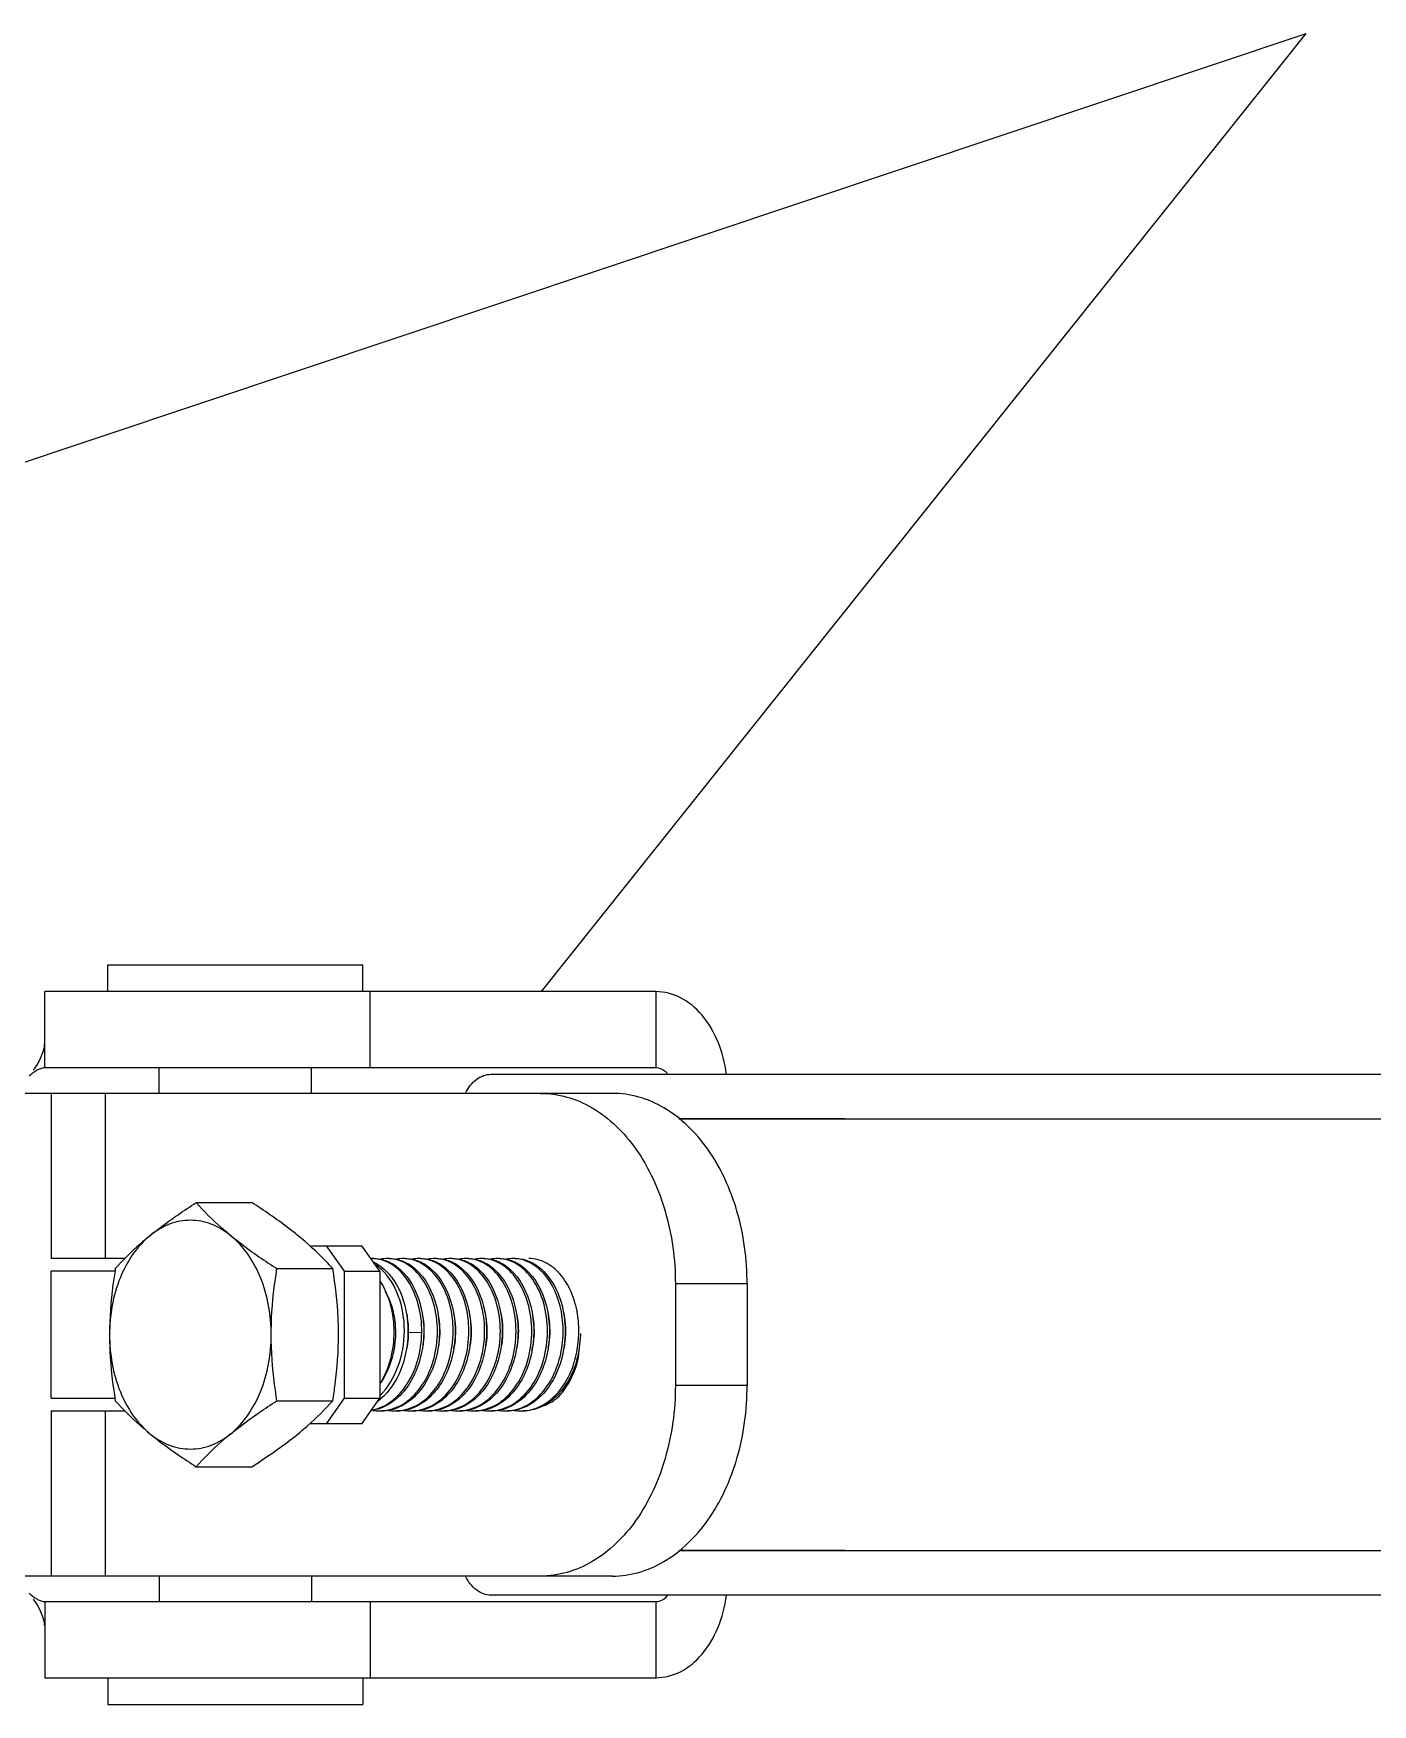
# Model space of a CAD drawing. Extents: x 27938 to 1507990, y 110129 to 923079.
# Drawn here: x 555779 to 556641, y 357955 to 359031 of the extents above; entities that cross this region are included whole.
import ezdxf

# ---------------------------------------------------------------- set-up
doc = ezdxf.new("R2010")
doc.units = 0
doc.header["$LTSCALE"] = 1000
doc.header["$MEASUREMENT"] = 0
doc.styles.get("Standard").update_dxf_attribs({"font": 'gbenor.shx', "bigfont": 'gbcbig.shx'})
doc.dimstyles.get("Standard").update_dxf_attribs({"dimtxt": 0.18, "dimasz": 0.18, "dimexe": 0.18, "dimexo": 0.0625, "dimgap": 0.09, "dimtad": 0, "dimtih": 1, "dimtoh": 1, "dimdec": 4, "dimzin": 0, "dimdsep": 46, "dimtxsty": 'Standard', "dimcen": 0.09, "dimadec": 0, "dimazin": 0, "dimtfac": 1, "dimtdec": 4, "dimtofl": 0, "dimtmove": 0, "dimatfit": 3, "dimfxl": 1, "dimtolj": 1, "dimtzin": 0, "dimarcsym": 0})

msp = doc.modelspace()

# ---------------------------------------------------------------- linework, layer by layer
for p, q in [((555826.6, 358413.7), (555826.6, 358431)), ((555826.6, 358431), (555990.8, 358431)), ((555990.8, 358413.7), (555990.8, 358431)), ((555786.1, 358364.6), (555786.1, 358413.7)), ((556179.7, 358413.7), (555786.1, 358413.7)), ((555995.5, 358364.6), (555995.5, 358413.7)), ((556179.7, 358364.6), (556179.7, 358413.7)), ((556179.7, 358364.6), (555786.1, 358364.6)), ((555859.7, 358348.2), (555859.7, 358364.6)), ((555957.8, 358348.2), (555957.8, 358364.6)), ((556073.5, 358360.5), (558527.4, 358360.5)), ((556105.3, 358348.2), (555730.4, 358348.2)), ((555790.2, 358348.2), (555790.2, 358241.9)), ((555824.9, 358348.2), (555824.9, 358241.9)), ((556151.6, 358348.2), (556105.3, 358348.2)), ((556194.4, 358331.9), (558242.9, 358331.9)), ((556301.3, 358331.9), (556194.8, 358331.9)), ((555883.6, 358277.9), (555919.4, 358277.9)), ((555837.7, 358241.9), (555790.1, 358241.9)), ((555956.7, 358250.1), (555990.3, 358250.1)), ((555967.2, 358250.1), (555978.8, 358233.8)), ((556001.9, 358233.8), (555990.3, 358250.1)), ((555790.2, 358152), (555790.2, 358233.8)), ((555831.3, 358233.8), (555790.2, 358233.8)), ((555935.6, 358235.4), (555971.5, 358235.4)), ((555978.8, 358233.8), (555978.8, 358152)), ((555978.8, 358233.8), (556001.9, 358233.8)), ((556001.9, 358233.8), (556001.9, 358152)), ((556192.1, 358225.6), (556192.1, 358160.2)), ((556238.3, 358225.6), (556192.1, 358225.6)), ((556238.3, 358225.6), (556238.3, 358160.2)), ((556020.1, 358194.1), (556019.9, 358194.1)), ((556028.8, 358194.3), (556020.1, 358194.1)), ((556238.3, 358160.2), (556192.1, 358160.2)), ((555790.2, 358152), (555831.3, 358152)), ((555935.6, 358150.4), (555971.5, 358150.4)), ((555978.8, 358152), (555967.2, 358135.6)), ((555978.8, 358152), (556001.9, 358152)), ((555990.3, 358135.6), (556001.9, 358152)), ((556115.4, 358153.1), (556115.3, 358153.1)), ((555790.2, 358143.8), (555790.2, 358037.5)), ((555790.2, 358143.8), (555837.7, 358143.8)), ((555824.9, 358143.8), (555824.9, 358037.5)), ((555990.3, 358135.6), (555956.7, 358135.6)), ((555883.6, 358107.9), (555919.4, 358107.9)), ((556194.4, 358053.9), (558242.9, 358053.9)), ((556301.3, 358053.9), (556194.8, 358053.9)), ((556105.3, 358037.5), (555730.4, 358037.5)), ((555859.7, 358037.5), (555859.7, 358021.1)), ((555957.8, 358037.5), (555957.8, 358021.1)), ((556151.6, 358037.5), (556105.3, 358037.5)), ((555786.1, 358021.1), (555786.1, 357972.1)), ((555786.1, 358021.1), (556179.7, 358021.1)), ((555995.5, 358021.1), (555995.5, 357972.1)), ((558527.4, 358025.2), (556073.5, 358025.2)), ((556179.7, 357972.1), (556179.7, 358021.1)), ((555786.1, 357972.1), (556179.7, 357972.1)), ((555826.6, 357972.1), (555826.6, 357954.8)), ((555990.8, 357972.1), (555990.8, 357954.8)), ((555826.6, 357954.8), (555990.8, 357954.8))]:
    msp.add_line(p, q)
for points in [[(555778.8, 358363.1), (555781.3, 358366.8), (555783.6, 358371.3), (555785.1, 358375.1), (555785.8, 358378), (555786, 358379.8), (555786.1, 358380.2)], [(555786.1, 358005.5), (555786, 358006), (555785.8, 358007.7), (555785.1, 358010.6), (555783.6, 358014.5), (555781.3, 358019), (555778.8, 358022.7)]]:
    msp.add_lwpolyline(points)
for centre, radius, start, end in [((555796, 358337.8), 29.3, 123.7883, 124.1887), ((555996.6, 358219.7), 22.2, 90.0002, 91.1523), ((555996.6, 358219.7), 22.3, 86.7942, 89.9978), ((556006.7, 358219.3), 22.6, 90.048, 101.3296), ((556006.7, 358219.7), 22.3, 86.7948, 89.9978), ((556016.9, 358219.3), 22.6, 90.0486, 101.3889), ((556016.8, 358219.7), 22.3, 86.7953, 89.9977), ((556027, 358219.3), 22.6, 90.0485, 101.3698), ((556027, 358219.7), 22.3, 86.7955, 89.9977), ((556037.1, 358219.3), 22.6, 90.0482, 101.3466), ((556037.1, 358219.7), 22.3, 86.7949, 89.9977), ((556047.2, 358219.3), 22.6, 90.0488, 101.4019), ((556047.2, 358219.7), 22.3, 86.7954, 89.9977), ((556057.3, 358219.3), 22.6, 90.0485, 101.3836), ((556057.3, 358219.7), 22.3, 86.7954, 89.9977), ((556067.5, 358219.3), 22.6, 90.0523, 102.1493), ((556067.4, 358219.7), 22.3, 86.795, 89.9977), ((556077.6, 358219.3), 22.6, 90.0489, 101.4175), ((556077.6, 358219.7), 22.3, 86.7955, 89.9977), ((556087.7, 358219.3), 22.6, 90.0481, 101.3388), ((556087.7, 358219.7), 22.3, 86.795, 89.9978), ((556063.2, 358195.3), 66.8, 4.1257, 9.4027), ((556060.9, 358195.1), 69.1, 358.1063, 4.1306), ((555950.8, 358195.2), 69.2, 359.1399, 359.3167), ((555962, 358195.1), 58.1, 358.9629, 359.1986), ((556061.3, 358195.1), 68.6, 347.2993, 358.0279), ((556060.7, 358195.1), 69.3, 357.9987, 358.1134), ((556062, 358195.1), 69.2, 351.1719, 358.0614), ((556062, 358195.1), 69.2, 358.0532, 358.7181), ((555993.4, 358195), 57.1, 348.7877, 350.256), ((556044.1, 358194.9), 57, 347.8843, 350.3195), ((556054.1, 358195), 57.1, 349.0131, 350.0068), ((556064.6, 358194.7), 66.6, 344.3304, 351.1869), ((556063.7, 358189.4), 66.9, 348.6166, 355.814), ((556066.9, 358194.1), 64.3, 344.0044, 344.2949), ((555978.3, 358179.5), 36.9, 307.5195, 310.6239), ((556001.7, 358170.9), 27.1, 260.5385, 269.971), ((556001.7, 358170.6), 26.8, 270.0015, 272.6678), ((556011.8, 358170.9), 27.1, 260.5775, 269.9713), ((556011.8, 358170.6), 26.8, 270.0015, 272.6681), ((556021.9, 358170.9), 27.1, 260.4983, 269.9708), ((556021.9, 358170.6), 26.8, 270.0015, 272.6677), ((556032, 358170.9), 27.1, 260.3354, 269.9695), ((556032, 358170.6), 26.8, 270.0015, 272.668), ((556042.2, 358170.9), 27.1, 260.555, 269.9711), ((556042.1, 358170.6), 26.8, 270.0015, 272.6678), ((556052.3, 358170.9), 27.1, 260.5143, 269.9708), ((556052.3, 358170.6), 26.8, 270.0015, 272.6677), ((556062.4, 358170.9), 27.1, 260.5593, 269.9712), ((556062.4, 358170.6), 26.8, 270.0015, 272.668), ((556072.5, 358170.9), 27.1, 260.4778, 269.9708), ((556072.5, 358170.6), 26.8, 270.0015, 272.6677), ((556082.6, 358170.9), 27.1, 260.5247, 269.9709), ((556082.6, 358170.6), 26.8, 270.0015, 272.6677), ((556092.7, 358170.9), 27.1, 260.5751, 269.9713), ((556092.7, 358170.6), 26.8, 270.0015, 272.6681), ((555796, 358047.9), 29.3, 235.8113, 236.2117)]:
    msp.add_arc(centre, radius, start, end)
for points, knots in [([(556225.1, 358360.5), (556224.1, 358367.7), (556220.6, 358381.4), (556210.5, 358398.8), (556196.5, 358410.7), (556185.1, 358413.7), (556179.7, 358413.7)], [0, 0, 0, 0, 0.287892, 0.552013, 0.786654, 1, 1, 1, 1]), ([(555779.5, 358362.1), (555779.3, 358361.9), (555778, 358361), (555776.9, 358360.1), (555776, 358359.4)], [0, 0, 0, 0, 0.231104, 1, 1, 1, 1]), ([(555786.1, 358364.6), (555785.6, 358364.6), (555783.3, 358364.4), (555781.2, 358363.2), (555779.7, 358362.2)], [0, 0, 0, 0, 0.222245, 1, 1, 1, 1]), ([(556057, 358348.3), (556058.7, 358351.8), (556063, 358357.8), (556070.2, 358360.5), (556073.5, 358360.5)], [0, 0, 0, 0, 0.538137, 1, 1, 1, 1]), ([(556187.3, 358360.6), (556186.8, 358361.2), (556184.8, 358363.3), (556181.8, 358364.6), (556179.7, 358364.6)], [0, 0, 0, 0, 0.274002, 1, 1, 1, 1]), ([(556105.3, 358348.2), (556111, 358348.2), (556122.7, 358346.6), (556145.4, 358336.7), (556169.9, 358312.2), (556187.9, 358272), (556192.1, 358241.4), (556192.1, 358225.6)], [0, 0, 0, 0, 0.103597, 0.210948, 0.445697, 0.712571, 1, 1, 1, 1]), ([(556238.3, 358225.6), (556238.3, 358241.4), (556234.2, 358272), (556216.1, 358312.2), (556191.6, 358336.7), (556168.9, 358346.6), (556157.3, 358348.2), (556151.6, 358348.2)], [0, 0, 0, 0, 0.287429, 0.554303, 0.789052, 0.896403, 1, 1, 1, 1]), ([(555853.8, 358256.6), (555856, 358258.4), (555865.6, 358266), (555875.7, 358272.8), (555883.6, 358277.9)], [0, 0, 0, 0, 0.237123, 1, 1, 1, 1]), ([(555905.8, 358256.6), (555903.7, 358258.4), (555895.9, 358265), (555888.6, 358272.3), (555883.6, 358277.9)], [0, 0, 0, 0, 0.268858, 1, 1, 1, 1]), ([(555949.2, 358256.6), (555947, 358258.4), (555937.4, 358266), (555927.3, 358272.8), (555919.4, 358277.9)], [0, 0, 0, 0, 0.237123, 1, 1, 1, 1]), ([(555905.8, 358256.6), (555902.1, 358259.7), (555893.9, 358264.7), (555879.8, 358267.4), (555865.8, 358264.7), (555857.6, 358259.7), (555853.8, 358256.6)], [0, 0, 0, 0, 0.257487, 0.5, 0.742513, 1, 1, 1, 1]), ([(555853.8, 358256.6), (555845.3, 358249.7), (555831.8, 358229), (555827.8, 358205.4), (555827.8, 358192.9)], [0, 0, 0, 0, 0.468341, 1, 1, 1, 1]), ([(555853.8, 358256.6), (555851.7, 358254.9), (555843.8, 358248.2), (555836.5, 358241), (555831.5, 358235.4)], [0, 0, 0, 0, 0.268858, 1, 1, 1, 1]), ([(555905.8, 358256.6), (555908.1, 358254.8), (555917.7, 358247.3), (555927.8, 358240.4), (555935.6, 358235.4)], [0, 0, 0, 0, 0.237123, 1, 1, 1, 1]), ([(555931.9, 358192.9), (555931.9, 358205.4), (555927.8, 358229), (555914.4, 358249.7), (555905.8, 358256.6)], [0, 0, 0, 0, 0.531659, 1, 1, 1, 1]), ([(555971.5, 358235.4), (555969.9, 358237.1), (555962.9, 358244.7), (555955.3, 358251.6), (555949.2, 358256.6)], [0, 0, 0, 0, 0.2325, 1, 1, 1, 1]), ([(555997.9, 358241.9), (556000.8, 358241.9), (556007, 358240.7), (556012.3, 358237.2), (556014.6, 358235.1)], [0, 0, 0, 0, 0.482388, 1, 1, 1, 1]), ([(556008, 358241.9), (556010.9, 358241.9), (556017.1, 358240.7), (556022.4, 358237.2), (556024.8, 358235.1)], [0, 0, 0, 0, 0.482394, 1, 1, 1, 1]), ([(556018.1, 358241.9), (556021.1, 358241.9), (556027.3, 358240.7), (556032.5, 358237.2), (556034.9, 358235.1)], [0, 0, 0, 0, 0.48237, 1, 1, 1, 1]), ([(556028.2, 358241.9), (556031.2, 358241.9), (556037.4, 358240.7), (556042.6, 358237.2), (556045, 358235.1)], [0, 0, 0, 0, 0.482394, 1, 1, 1, 1]), ([(556038.3, 358241.9), (556041.3, 358241.9), (556047.5, 358240.7), (556052.7, 358237.2), (556055.1, 358235.1)], [0, 0, 0, 0, 0.482382, 1, 1, 1, 1]), ([(556048.5, 358241.9), (556051.4, 358241.9), (556057.6, 358240.7), (556062.9, 358237.2), (556065.3, 358235.1)], [0, 0, 0, 0, 0.482371, 1, 1, 1, 1]), ([(556058.6, 358241.9), (556061.5, 358241.9), (556067.7, 358240.7), (556073, 358237.2), (556075.4, 358235.1)], [0, 0, 0, 0, 0.482397, 1, 1, 1, 1]), ([(556068.7, 358241.9), (556071.7, 358241.9), (556077.9, 358240.7), (556083.1, 358237.2), (556085.5, 358235.1)], [0, 0, 0, 0, 0.482371, 1, 1, 1, 1]), ([(556078.8, 358241.9), (556081.8, 358241.9), (556088, 358240.7), (556093.2, 358237.2), (556095.6, 358235.1)], [0, 0, 0, 0, 0.48238, 1, 1, 1, 1]), ([(556088.9, 358241.9), (556091.1, 358241.9), (556095.6, 358241.3), (556104.3, 358237.3), (556113.5, 358227.4), (556120.1, 358211.4), (556122, 358192.8), (556118.8, 358174.2), (556110.9, 358158.1), (556098.9, 358146.7), (556088.7, 358143.8), (556083.9, 358143.8)], [0, 0, 0, 0, 0.049449, 0.100956, 0.214949, 0.346477, 0.489675, 0.634208, 0.769827, 0.890789, 1, 1, 1, 1]), ([(556129.1, 358206.2), (556128.3, 358211.1), (556125.7, 358220.4), (556118.6, 358232.1), (556109.1, 358240), (556101.4, 358241.9), (556097.8, 358241.9)], [0, 0, 0, 0, 0.291651, 0.555731, 0.788679, 1, 1, 1, 1]), ([(555831.5, 358235.4), (555831, 358231.9), (555828.8, 358217.8), (555827.8, 358203.6), (555827.8, 358192.9)], [0, 0, 0, 0, 0.248681, 1, 1, 1, 1]), ([(555931.9, 358192.9), (555931.9, 358196.5), (555932.2, 358210.7), (555933.9, 358224.9), (555935.6, 358235.4)], [0, 0, 0, 0, 0.251248, 1, 1, 1, 1]), ([(555975.2, 358192.9), (555975.2, 358196.5), (555974.9, 358210.7), (555973.2, 358224.9), (555971.5, 358235.4)], [0, 0, 0, 0, 0.251248, 1, 1, 1, 1]), ([(556014.6, 358235.1), (556021.2, 358229.3), (556027.9, 358216.2), (556030.6, 358197.6), (556029.5, 358182.4), (556025.1, 358168.1), (556017.8, 358156.1), (556008.1, 358147.5), (556000.3, 358144.6), (555996.4, 358144.1)], [0, 0, 0, 0, 0.238806, 0.375378, 0.515068, 0.651187, 0.778286, 0.893865, 1, 1, 1, 1]), ([(556028.8, 358194.3), (556028.9, 358200.3), (556027.5, 358212), (556021.1, 358227.3), (556011.1, 358238.4), (556002.1, 358241.7), (555997.8, 358241.9)], [0, 0, 0, 0, 0.291821, 0.560232, 0.794326, 1, 1, 1, 1]), ([(555997.9, 358239.6), (555998.5, 358239.3), (556000.8, 358238.1), (556003, 358236.5), (556004.5, 358235.1)], [0, 0, 0, 0, 0.243018, 1, 1, 1, 1]), ([(556002, 358153.7), (556007.1, 358158.8), (556015, 358172.3), (556018.9, 358195.1), (556015.4, 358217.4), (556007.8, 358230.3), (556002.9, 358234.8)], [0, 0, 0, 0, 0.245715, 0.512956, 0.773315, 1, 1, 1, 1]), ([(556002.9, 358143.8), (556007.6, 358144.1), (556017.5, 358147.3), (556029, 358158.7), (556036.7, 358174.5), (556039.7, 358192.7), (556037.9, 358210.9), (556031.6, 358226.7), (556021.5, 358238.2), (556012.3, 358241.7), (556008, 358241.9)], [0, 0, 0, 0, 0.109411, 0.23076, 0.366314, 0.510391, 0.653213, 0.784895, 0.899597, 1, 1, 1, 1]), ([(556024.8, 358235.1), (556031.6, 358229.1), (556038.4, 358215.2), (556040.8, 358195.7), (556039.1, 358180), (556034, 358165.5), (556025.9, 358153.7), (556015.2, 358145.7), (556006.9, 358143.8), (556002.9, 358143.8)], [0, 0, 0, 0, 0.241302, 0.379446, 0.520006, 0.655788, 0.781304, 0.89482, 1, 1, 1, 1]), ([(556004.5, 358235.1), (556007, 358232.9), (556016.6, 358221.5), (556020.1, 358205.8), (556019.9, 358194.3)], [0, 0, 0, 0, 0.224306, 1, 1, 1, 1]), ([(556013, 358143.8), (556017.7, 358144.1), (556027.7, 358147.3), (556039.2, 358158.7), (556046.8, 358174.5), (556049.8, 358192.7), (556048.1, 358210.9), (556041.8, 358226.7), (556031.6, 358238.2), (556022.4, 358241.7), (556018.1, 358241.9)], [0, 0, 0, 0, 0.109411, 0.23076, 0.366309, 0.510386, 0.653207, 0.784895, 0.899597, 1, 1, 1, 1]), ([(556034.9, 358235.1), (556041.7, 358229.1), (556048.6, 358215.2), (556050.9, 358195.7), (556049.3, 358180), (556044.2, 358165.5), (556036, 358153.7), (556025.4, 358145.7), (556017, 358143.8), (556013, 358143.8)], [0, 0, 0, 0, 0.241317, 0.379461, 0.520014, 0.655792, 0.781306, 0.894819, 1, 1, 1, 1]), ([(556023.1, 358143.8), (556027.9, 358144.1), (556037.8, 358147.3), (556049.3, 358158.7), (556056.9, 358174.5), (556059.9, 358192.7), (556058.2, 358210.9), (556051.9, 358226.7), (556041.7, 358238.2), (556032.5, 358241.7), (556028.2, 358241.9)], [0, 0, 0, 0, 0.109414, 0.230763, 0.366316, 0.510389, 0.653208, 0.784892, 0.899594, 1, 1, 1, 1]), ([(556045, 358235.1), (556051.8, 358229.1), (556058.7, 358215.2), (556061, 358195.7), (556059.4, 358180), (556054.3, 358165.5), (556046.1, 358153.7), (556035.5, 358145.7), (556027.1, 358143.8), (556023.2, 358143.8)], [0, 0, 0, 0, 0.24129, 0.379435, 0.519998, 0.655783, 0.781305, 0.89482, 1, 1, 1, 1]), ([(556033.3, 358143.8), (556038, 358144.1), (556047.9, 358147.3), (556059.4, 358158.7), (556067, 358174.5), (556070.1, 358192.7), (556068.3, 358210.9), (556062, 358226.7), (556051.8, 358238.2), (556042.6, 358241.7), (556038.3, 358241.9)], [0, 0, 0, 0, 0.109411, 0.230759, 0.366311, 0.510389, 0.653212, 0.784896, 0.899598, 1, 1, 1, 1]), ([(556055.1, 358235.1), (556062, 358229.1), (556068.8, 358215.2), (556071.1, 358195.7), (556069.5, 358180), (556064.4, 358165.5), (556056.3, 358153.7), (556045.6, 358145.7), (556037.3, 358143.8), (556033.3, 358143.8)], [0, 0, 0, 0, 0.241312, 0.379455, 0.520012, 0.655791, 0.781305, 0.89482, 1, 1, 1, 1]), ([(556043.4, 358143.8), (556048.1, 358144.1), (556058, 358147.3), (556069.5, 358158.7), (556077.1, 358174.5), (556080.2, 358192.7), (556078.4, 358210.9), (556072.1, 358226.7), (556061.9, 358238.2), (556052.8, 358241.7), (556048.4, 358241.9)], [0, 0, 0, 0, 0.109413, 0.230762, 0.36631, 0.510386, 0.653205, 0.784893, 0.899595, 1, 1, 1, 1]), ([(556065.3, 358235.1), (556072.1, 358229.1), (556078.9, 358215.2), (556081.2, 358195.7), (556079.6, 358180), (556074.5, 358165.5), (556066.4, 358153.7), (556055.7, 358145.7), (556047.4, 358143.8), (556043.4, 358143.8)], [0, 0, 0, 0, 0.241314, 0.379459, 0.520012, 0.655791, 0.781307, 0.89482, 1, 1, 1, 1]), ([(556053.5, 358143.8), (556058.2, 358144.1), (556068.1, 358147.3), (556079.6, 358158.7), (556087.3, 358174.5), (556090.3, 358192.7), (556088.5, 358210.9), (556082.2, 358226.7), (556072.1, 358238.2), (556062.9, 358241.7), (556058.6, 358241.9)], [0, 0, 0, 0, 0.109413, 0.230763, 0.366317, 0.51039, 0.65321, 0.784893, 0.899595, 1, 1, 1, 1]), ([(556075.4, 358235.1), (556082.2, 358229.1), (556089, 358215.2), (556091.4, 358195.7), (556089.7, 358180), (556084.6, 358165.5), (556076.5, 358153.7), (556065.8, 358145.7), (556057.5, 358143.8), (556053.5, 358143.8)], [0, 0, 0, 0, 0.241291, 0.379436, 0.519999, 0.655783, 0.781305, 0.89482, 1, 1, 1, 1]), ([(556063.6, 358143.8), (556068.3, 358144.1), (556078.2, 358147.3), (556089.8, 358158.7), (556097.4, 358174.5), (556100.4, 358192.7), (556098.7, 358210.9), (556092.3, 358226.7), (556082.2, 358238.2), (556073, 358241.7), (556068.7, 358241.9)], [0, 0, 0, 0, 0.10941, 0.230759, 0.36631, 0.510388, 0.653211, 0.784896, 0.899598, 1, 1, 1, 1]), ([(556085.5, 358235.1), (556092.3, 358229.1), (556099.2, 358215.2), (556101.5, 358195.7), (556099.8, 358180), (556094.8, 358165.5), (556086.6, 358153.7), (556076, 358145.7), (556067.6, 358143.8), (556063.6, 358143.8)], [0, 0, 0, 0, 0.241321, 0.379464, 0.520018, 0.655795, 0.781306, 0.894819, 1, 1, 1, 1]), ([(556073.7, 358143.8), (556078.5, 358144.1), (556088.4, 358147.3), (556099.9, 358158.7), (556107.5, 358174.5), (556110.5, 358192.7), (556108.8, 358210.9), (556102.5, 358226.7), (556092.3, 358238.2), (556083.1, 358241.7), (556078.8, 358241.9)], [0, 0, 0, 0, 0.109414, 0.230762, 0.366312, 0.510386, 0.653204, 0.784891, 0.899595, 1, 1, 1, 1]), ([(556095.6, 358235.1), (556102.4, 358229.1), (556109.3, 358215.2), (556111.6, 358195.7), (556110, 358180), (556104.9, 358165.5), (556096.7, 358153.7), (556086.1, 358145.7), (556077.7, 358143.8), (556073.8, 358143.8)], [0, 0, 0, 0, 0.241301, 0.379446, 0.520004, 0.655787, 0.781306, 0.894819, 1, 1, 1, 1]), ([(556083.9, 358143.8), (556087.8, 358144), (556095.9, 358146.3), (556106.2, 358154.4), (556114.1, 358166.3), (556118.9, 358180.6), (556120.4, 358196.1), (556118.1, 358215.3), (556111.4, 358228.9), (556104.7, 358234.9)], [0, 0, 0, 0, 0.105385, 0.219488, 0.34542, 0.481197, 0.621395, 0.759049, 1, 1, 1, 1]), ([(556104.7, 358234.9), (556102.4, 358236.9), (556097.5, 358240.3), (556091.7, 358241.7), (556088.9, 358241.9)], [0, 0, 0, 0, 0.517722, 1, 1, 1, 1]), ([(556002, 358227.1), (556005, 358222.6), (556009.4, 358212), (556012.3, 358189.2), (556008, 358171.2), (556001.9, 358161.4)], [0, 0, 0, 0, 0.237857, 0.495496, 1, 1, 1, 1]), ([(556005.1, 358221.2), (556007.6, 358216.9), (556011.2, 358207.2), (556012.9, 358186.7), (556008.3, 358170.7), (556002.5, 358162.2)], [0, 0, 0, 0, 0.239537, 0.497847, 1, 1, 1, 1]), ([(556018.6, 358208.3), (556018.9, 358207.2), (556019.8, 358202.6), (556020.2, 358197.9), (556020.1, 358194.3)], [0, 0, 0, 0, 0.245441, 1, 1, 1, 1]), ([(556029.1, 358206.8), (556029.4, 358205), (556030.6, 358197.9), (556030.3, 358190.6), (556029.4, 358185.3)], [0, 0, 0, 0, 0.24614, 1, 1, 1, 1]), ([(556039.2, 358206.8), (556039.5, 358205.1), (556040.7, 358198), (556040.5, 358190.6), (556039.5, 358185.3)], [0, 0, 0, 0, 0.246098, 1, 1, 1, 1]), ([(556049.2, 358207.3), (556049.6, 358205.5), (556050.8, 358198.2), (556050.6, 358190.8), (556049.7, 358185.3)], [0, 0, 0, 0, 0.245865, 1, 1, 1, 1]), ([(556059.2, 358207.8), (556059.7, 358205.8), (556061.1, 358197.7), (556060.7, 358189.2), (556059.4, 358183.1)], [0, 0, 0, 0, 0.245825, 1, 1, 1, 1]), ([(556069.2, 358208.2), (556069.7, 358206.3), (556071.1, 358198.5), (556070.9, 358190.4), (556069.8, 358184.5)], [0, 0, 0, 0, 0.2454, 1, 1, 1, 1]), ([(556079.6, 358206.9), (556080, 358205.2), (556081.2, 358197.9), (556080.9, 358190.5), (556080, 358185.1)], [0, 0, 0, 0, 0.246065, 1, 1, 1, 1]), ([(556089.8, 358206.7), (556090.2, 358205), (556091.3, 358197.9), (556091.1, 358190.6), (556090.1, 358185.2)], [0, 0, 0, 0, 0.246155, 1, 1, 1, 1]), ([(556099.9, 358206.9), (556100.3, 358205.2), (556101.4, 358198), (556101.2, 358190.7), (556100.3, 358185.4)], [0, 0, 0, 0, 0.246058, 1, 1, 1, 1]), ([(556109.9, 358207.5), (556110.3, 358205.7), (556111.5, 358198.3), (556111.3, 358190.6), (556110.3, 358185)], [0, 0, 0, 0, 0.245788, 1, 1, 1, 1]), ([(556119.9, 358207.9), (556120.3, 358206), (556121.7, 358198.1), (556121.4, 358190), (556120.3, 358184.1)], [0, 0, 0, 0, 0.245648, 1, 1, 1, 1]), ([(555827.8, 358192.9), (555827.8, 358189.3), (555828.1, 358175.1), (555829.8, 358160.9), (555831.5, 358150.4)], [0, 0, 0, 0, 0.251248, 1, 1, 1, 1]), ([(555827.8, 358192.9), (555827.8, 358180.4), (555831.8, 358156.7), (555845.3, 358136.1), (555853.8, 358129.1)], [0, 0, 0, 0, 0.531659, 1, 1, 1, 1]), ([(555905.8, 358129.1), (555914.4, 358136.1), (555927.8, 358156.7), (555931.9, 358180.4), (555931.9, 358192.9)], [0, 0, 0, 0, 0.468341, 1, 1, 1, 1]), ([(555935.6, 358150.4), (555935, 358153.9), (555932.9, 358167.9), (555931.9, 358182.2), (555931.9, 358192.9)], [0, 0, 0, 0, 0.248681, 1, 1, 1, 1]), ([(555971.5, 358150.4), (555972.1, 358153.9), (555974.2, 358167.9), (555975.2, 358182.2), (555975.2, 358192.9)], [0, 0, 0, 0, 0.248681, 1, 1, 1, 1]), ([(555996.6, 358144.3), (556001.1, 358145.1), (556010.2, 358149.5), (556020.5, 358161.3), (556027.1, 358176.8), (556028.7, 358188.4), (556028.8, 358194.3)], [0, 0, 0, 0, 0.215857, 0.456017, 0.721227, 1, 1, 1, 1]), ([(556019.9, 358194.1), (556019.8, 358185.9), (556016.9, 358170.1), (556008, 358156.4), (556002.3, 358151.5)], [0, 0, 0, 0, 0.525716, 1, 1, 1, 1]), ([(556094, 358143.8), (556097.9, 358144), (556105.9, 358146.2), (556116.2, 358154.3), (556124, 358165.9), (556127.2, 358175.1), (556128.3, 358180)], [0, 0, 0, 0, 0.219273, 0.456424, 0.717944, 1, 1, 1, 1]), ([(556128.7, 358176.4), (556128, 358174.1), (556125.1, 358165.6), (556120.1, 358157.7), (556115.4, 358153.1)], [0, 0, 0, 0, 0.264817, 1, 1, 1, 1]), ([(556116.1, 358152.3), (556117.7, 358153.7), (556123.7, 358160.7), (556127.5, 358169.4), (556129.3, 358176.2)], [0, 0, 0, 0, 0.23319, 1, 1, 1, 1]), ([(556192.1, 358160.2), (556192.1, 358144.4), (556187.9, 358113.7), (556169.9, 358073.5), (556145.4, 358049.1), (556122.7, 358039.2), (556111, 358037.5), (556105.3, 358037.5)], [0, 0, 0, 0, 0.287429, 0.554303, 0.789052, 0.896403, 1, 1, 1, 1]), ([(556151.6, 358037.5), (556157.3, 358037.5), (556168.9, 358039.2), (556191.6, 358049.1), (556216.1, 358073.5), (556234.2, 358113.7), (556238.3, 358144.4), (556238.3, 358160.2)], [0, 0, 0, 0, 0.103597, 0.210948, 0.445697, 0.712571, 1, 1, 1, 1]), ([(555853.8, 358129.1), (555851.7, 358130.9), (555843.8, 358137.5), (555836.5, 358144.8), (555831.5, 358150.4)], [0, 0, 0, 0, 0.268858, 1, 1, 1, 1]), ([(555905.8, 358129.1), (555908.1, 358131), (555917.7, 358138.5), (555927.8, 358145.4), (555935.6, 358150.4)], [0, 0, 0, 0, 0.237123, 1, 1, 1, 1]), ([(555949.2, 358129.1), (555951.3, 358130.9), (555959.2, 358137.5), (555966.5, 358144.8), (555971.5, 358150.4)], [0, 0, 0, 0, 0.268858, 1, 1, 1, 1]), ([(556115.3, 358153.1), (556112.3, 358150.2), (556105.8, 358145.6), (556097.8, 358143.8), (556094, 358143.8)], [0, 0, 0, 0, 0.517736, 1, 1, 1, 1]), ([(556107.2, 358147.1), (556108, 358147.4), (556111.2, 358148.7), (556114.1, 358150.6), (556116.1, 358152.3)], [0, 0, 0, 0, 0.242775, 1, 1, 1, 1]), ([(555853.8, 358129.1), (555856, 358127.3), (555865.6, 358119.8), (555875.7, 358112.9), (555883.6, 358107.9)], [0, 0, 0, 0, 0.237123, 1, 1, 1, 1]), ([(555853.8, 358129.1), (555857.6, 358126.1), (555865.8, 358121.1), (555879.8, 358118.4), (555893.9, 358121.1), (555902.1, 358126.1), (555905.8, 358129.1)], [0, 0, 0, 0, 0.257487, 0.5, 0.742513, 1, 1, 1, 1]), ([(555905.8, 358129.1), (555903.7, 358127.4), (555895.9, 358120.8), (555888.6, 358113.5), (555883.6, 358107.9)], [0, 0, 0, 0, 0.268858, 1, 1, 1, 1]), ([(555919.4, 358107.9), (555922.1, 358109.6), (555932.3, 358116.3), (555942.2, 358123.4), (555949.2, 358129.1)], [0, 0, 0, 0, 0.261287, 1, 1, 1, 1]), ([(556073.5, 358025.2), (556070.2, 358025.2), (556063, 358028), (556058.7, 358034), (556057, 358037.4)], [0, 0, 0, 0, 0.461863, 1, 1, 1, 1]), ([(555776, 358026.4), (555776.3, 358026.1), (555777.4, 358025.2), (555778.6, 358024.3), (555779.5, 358023.7)], [0, 0, 0, 0, 0.26918, 1, 1, 1, 1]), ([(555779.7, 358023.5), (555780.3, 358023.2), (555782.2, 358022), (555784.4, 358021.1), (555786.1, 358021.1)], [0, 0, 0, 0, 0.289589, 1, 1, 1, 1]), ([(556179.7, 357972.1), (556185.1, 357972.1), (556196.5, 357975.1), (556210.5, 357987), (556220.6, 358004.4), (556224.1, 358018), (556225.1, 358025.2)], [0, 0, 0, 0, 0.213346, 0.447987, 0.712108, 1, 1, 1, 1]), ([(556179.7, 358021.1), (556180.4, 358021.1), (556183.3, 358021.5), (556185.9, 358023.4), (556187.3, 358025.2)], [0, 0, 0, 0, 0.236834, 1, 1, 1, 1])]:
    msp.add_open_spline(points, degree=3, knots=knots)
for points in [[(556002.9, 358234.8), (556001.8, 358235.8), (556000.6, 358236.8), (555999.4, 358237.6)], [(556020.1, 358194.1), (556020.1, 358189.4), (556019.4, 358184.7), (556018.2, 358180.1)]]:
    msp.add_open_spline(points, degree=3)

# ---------------------------------------------------------------- leaders
for points in [[(555719.1, 358736.6), (556598.2, 359030.5)], [(556106, 358413.7), (556598.2, 359030.5)]]:
    msp.add_leader(points, dimstyle='Standard', override={"dimgap": 20})

doc.saveas('drawing.dxf')
